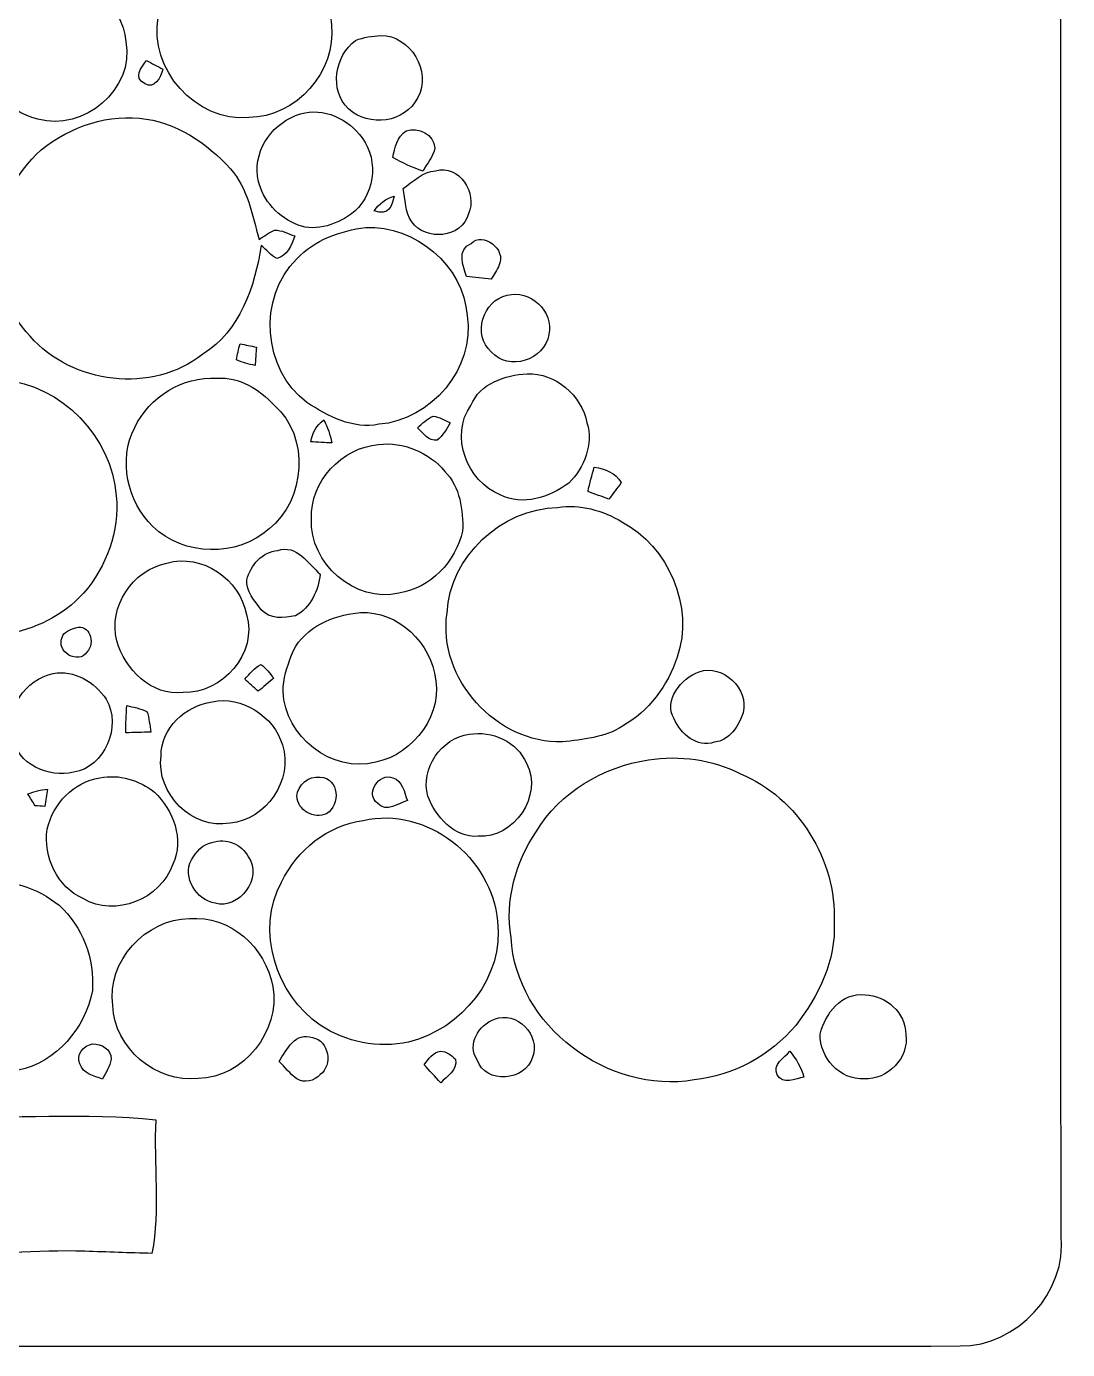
# Model space of a CAD drawing. Header units: centimetres. Extents: x -15 to 14.4, y -16.2 to 15.4.
# Drawn here: x -0.2 to 14.36, y -16.22 to 2.28 of the extents above; entities that cross this region are included whole.
import ezdxf

# ---------------------------------------------------------------- set-up
doc = ezdxf.new("R2010")
doc.units = ezdxf.units.CM
doc.header["$MEASUREMENT"] = 0
doc.layers.add('Layer 1', color=7, linetype='Continuous')

msp = doc.modelspace()

# ---------------------------------------------------------------- linework, layer by layer
at = {"layer": 'Layer 1', "color": 251}
for points, knots in [([(-13.65462, 15.30597), (-13.07289, 15.35218), (-12.48904, 15.32255), (-11.90625, 15.32819), (-11.90625, 15.32819), (-3.73345, 15.3289), (4.43971, 15.32643), (12.61251, 15.32961), (12.61251, 15.32961), (13.12192, 15.35218), (13.69942, 15.18003), (13.98482, 14.72671), (13.98482, 14.72671), (14.23882, 14.41203), (14.28538, 13.99046), (14.27162, 13.59994), (14.27162, 13.59994), (14.26916, 4.19241), (14.2681, -5.21547), (14.27198, -14.62299), (14.27198, -14.62299), (14.36299, -15.4178), (13.65426, -16.17945), (12.86016, -16.17169), (12.86016, -16.17169), (4.09893, -16.18051), (-4.66266, -16.17063), (-13.4239, -16.17662), (-13.4239, -16.17662), (-14.23564, -16.22143), (-14.95884, -15.46613), (-14.90451, -14.65897), (-14.90451, -14.65897), (-14.90557, -5.66279), (-14.90451, 3.3334), (-14.90486, 12.32958), (-14.90486, 12.32958), (-14.90204, 12.85875), (-14.91933, 13.38792), (-14.89675, 13.91673), (-14.89675, 13.91673), (-14.89498, 14.59547), (-14.32278, 15.21848), (-13.65462, 15.30597), (-13.65462, 15.30597), (-13.65462, 15.30597), (-13.65462, 15.30597), (-13.65462, 15.30597)], [0, 0, 0, 0, 0.07692308, 0.07692308, 0.07692308, 0.07692308, 0.15384615, 0.15384615, 0.15384615, 0.15384615, 0.23076923, 0.23076923, 0.23076923, 0.23076923, 0.30769231, 0.30769231, 0.30769231, 0.30769231, 0.38461538, 0.38461538, 0.38461538, 0.38461538, 0.46153846, 0.46153846, 0.46153846, 0.46153846, 0.53846154, 0.53846154, 0.53846154, 0.53846154, 0.61538462, 0.61538462, 0.61538462, 0.61538462, 0.69230769, 0.69230769, 0.69230769, 0.69230769, 0.76923077, 0.76923077, 0.76923077, 0.76923077, 0.84615385, 0.84615385, 0.84615385, 0.84615385, 1, 1, 1, 1]), ([(2.74779, 3.41842), (2.2038, 3.39019), (1.74696, 2.93476), (1.6443, 2.41124), (1.6443, 2.41124), (1.50742, 1.69333), (2.17311, 0.93345), (2.90936, 1.00859), (2.90936, 1.00859), (3.57082, 1.00753), (4.14091, 1.65206), (4.06506, 2.30576), (4.06506, 2.30576), (4.03613, 2.95381), (3.39654, 3.51049), (2.74779, 3.41842), (2.74779, 3.41842), (2.74779, 3.41842), (2.74779, 3.41842), (2.74779, 3.41842)], [0, 0, 0, 0, 0.16666667, 0.16666667, 0.16666667, 0.16666667, 0.33333333, 0.33333333, 0.33333333, 0.33333333, 0.5, 0.5, 0.5, 0.5, 0.66666667, 0.66666667, 0.66666667, 0.66666667, 1, 1, 1, 1]), ([(0.06809, 2.92876), (-0.43145, 2.90301), (-0.7807, 2.4444), (-0.81351, 1.97379), (-0.81351, 1.97379), (-0.81315, 1.52012), (-0.48719, 1.08691), (-0.04022, 0.98531), (-0.04022, 0.98531), (0.59514, 0.79869), (1.31727, 1.40653), (1.19239, 2.06904), (1.19239, 2.06904), (1.14547, 2.60138), (0.60184, 3.04377), (0.06809, 2.92876), (0.06809, 2.92876), (0.06809, 2.92876), (0.06809, 2.92876), (0.06809, 2.92876)], [0, 0, 0, 0, 0.16666667, 0.16666667, 0.16666667, 0.16666667, 0.33333333, 0.33333333, 0.33333333, 0.33333333, 0.5, 0.5, 0.5, 0.5, 0.66666667, 0.66666667, 0.66666667, 0.66666667, 1, 1, 1, 1]), ([(4.75791, 2.15512), (4.63797, 2.14489), (4.51485, 2.13395), (4.40443, 2.08421), (4.40443, 2.08421), (4.11021, 1.87219), (4.03542, 1.38853), (4.30354, 1.12818), (4.30354, 1.12818), (4.58964, 0.86889), (5.10046, 0.93098), (5.27438, 1.2887), (5.27438, 1.2887), (5.47899, 1.64782), (5.16572, 2.159), (4.75791, 2.15512), (4.75791, 2.15512), (4.75791, 2.15512), (4.75791, 2.15512), (4.75791, 2.15512)], [0, 0, 0, 0, 0.16666667, 0.16666667, 0.16666667, 0.16666667, 0.33333333, 0.33333333, 0.33333333, 0.33333333, 0.5, 0.5, 0.5, 0.5, 0.66666667, 0.66666667, 0.66666667, 0.66666667, 1, 1, 1, 1]), ([(1.45062, 1.48414), (1.59773, 1.39488), (1.67358, 1.56739), (1.70674, 1.68487), (1.70674, 1.68487), (1.63089, 1.72508), (1.5554, 1.76565), (1.4799, 1.80587), (1.4799, 1.80587), (1.40653, 1.71626), (1.29222, 1.55399), (1.45062, 1.48414), (1.45062, 1.48414), (1.45062, 1.48414), (1.45062, 1.48414), (1.45062, 1.48414)], [0, 0, 0, 0, 0.2, 0.2, 0.2, 0.2, 0.4, 0.4, 0.4, 0.4, 0.6, 0.6, 0.6, 0.6, 1, 1, 1, 1]), ([(3.63149, 1.05833), (3.2639, 0.94756), (2.98274, 0.58138), (3.03318, 0.18662), (3.03318, 0.18662), (3.07164, -0.10336), (3.28612, -0.36019), (3.55212, -0.47519), (3.55212, -0.47519), (3.80612, -0.60254), (4.11445, -0.50271), (4.33387, -0.34749), (4.33387, -0.34749), (4.6669, -0.11748), (4.74027, 0.40287), (4.4958, 0.72214), (4.4958, 0.72214), (4.30883, 0.98884), (3.9564, 1.15464), (3.63149, 1.05833), (3.63149, 1.05833), (3.63149, 1.05833), (3.63149, 1.05833), (3.63149, 1.05833)], [0, 0, 0, 0, 0.14285714, 0.14285714, 0.14285714, 0.14285714, 0.28571429, 0.28571429, 0.28571429, 0.28571429, 0.42857143, 0.42857143, 0.42857143, 0.42857143, 0.57142857, 0.57142857, 0.57142857, 0.57142857, 0.71428571, 0.71428571, 0.71428571, 0.71428571, 1, 1, 1, 1]), ([(-0.06597, 0.49001), (-0.39264, 0.14781), (-0.64347, -0.30727), (-0.61666, -0.79375), (-0.61666, -0.79375), (-0.64664, -1.25765), (-0.46426, -1.71662), (-0.14746, -2.05211), (-0.14746, -2.05211), (0.43991, -2.72415), (1.55822, -2.86244), (2.2666, -2.30152), (2.2666, -2.30152), (2.78871, -1.9812), (2.99473, -1.35573), (3.08434, -0.78211), (3.08434, -0.78211), (3.15595, -0.84384), (3.21945, -0.91652), (3.30235, -0.96449), (3.30235, -0.96449), (3.44981, -0.9338), (3.50873, -0.77153), (3.55318, -0.64841), (3.55318, -0.64841), (3.46146, -0.61736), (3.37114, -0.56374), (3.27201, -0.56868), (3.27201, -0.56868), (3.19299, -0.59937), (3.12596, -0.65299), (3.054, -0.69638), (3.054, -0.69638), (2.96086, -0.35595), (2.89419, 0.01729), (2.65395, 0.29069), (2.65395, 0.29069), (2.32339, 0.65193), (1.88383, 0.95638), (1.38289, 0.9973), (1.38289, 0.9973), (0.85796, 1.04987), (0.32067, 0.83961), (-0.06597, 0.49001), (-0.06597, 0.49001), (-0.06597, 0.49001), (-0.06597, 0.49001), (-0.06597, 0.49001)], [0, 0, 0, 0, 0.07692308, 0.07692308, 0.07692308, 0.07692308, 0.15384615, 0.15384615, 0.15384615, 0.15384615, 0.23076923, 0.23076923, 0.23076923, 0.23076923, 0.30769231, 0.30769231, 0.30769231, 0.30769231, 0.38461538, 0.38461538, 0.38461538, 0.38461538, 0.46153846, 0.46153846, 0.46153846, 0.46153846, 0.53846154, 0.53846154, 0.53846154, 0.53846154, 0.61538462, 0.61538462, 0.61538462, 0.61538462, 0.69230769, 0.69230769, 0.69230769, 0.69230769, 0.76923077, 0.76923077, 0.76923077, 0.76923077, 0.84615385, 0.84615385, 0.84615385, 0.84615385, 1, 1, 1, 1]), ([(5.11034, 0.82233), (4.98722, 0.74048), (4.95547, 0.58314), (4.92407, 0.45014), (4.92407, 0.45014), (5.05989, 0.3743), (5.19889, 0.30445), (5.34917, 0.25929), (5.34917, 0.25929), (5.39997, 0.36689), (5.49346, 0.45932), (5.51321, 0.57961), (5.51321, 0.57961), (5.5058, 0.76976), (5.28108, 0.88124), (5.11034, 0.82233), (5.11034, 0.82233), (5.11034, 0.82233), (5.11034, 0.82233), (5.11034, 0.82233)], [0, 0, 0, 0, 0.16666667, 0.16666667, 0.16666667, 0.16666667, 0.33333333, 0.33333333, 0.33333333, 0.33333333, 0.5, 0.5, 0.5, 0.5, 0.66666667, 0.66666667, 0.66666667, 0.66666667, 1, 1, 1, 1]), ([(5.06836, 0.01588), (5.10822, -0.13688), (5.08882, -0.31856), (5.18936, -0.45191), (5.18936, -0.45191), (5.38127, -0.72425), (5.89915, -0.68333), (5.98311, -0.3369), (5.98311, -0.3369), (6.11611, -0.05539), (5.85258, 0.36054), (5.52379, 0.26353), (5.52379, 0.26353), (5.33823, 0.25435), (5.21335, 0.10901), (5.06836, 0.01588), (5.06836, 0.01588), (5.06836, 0.01588), (5.06836, 0.01588), (5.06836, 0.01588)], [0, 0, 0, 0, 0.16666667, 0.16666667, 0.16666667, 0.16666667, 0.33333333, 0.33333333, 0.33333333, 0.33333333, 0.5, 0.5, 0.5, 0.5, 0.66666667, 0.66666667, 0.66666667, 0.66666667, 1, 1, 1, 1]), ([(4.66619, -0.29669), (4.86833, -0.37042), (4.91419, -0.22648), (4.94242, -0.09278), (4.94242, -0.09278), (4.82776, -0.12665), (4.7311, -0.1965), (4.66619, -0.29669), (4.66619, -0.29669), (4.66619, -0.29669), (4.66619, -0.29669), (4.66619, -0.29669)], [0, 0, 0, 0, 0.25, 0.25, 0.25, 0.25, 0.5, 0.5, 0.5, 0.5, 1, 1, 1, 1]), ([(4.54625, -0.52952), (4.19135, -0.57609), (3.82905, -0.70026), (3.58069, -0.97014), (3.58069, -0.97014), (3.03001, -1.50883), (3.1048, -2.5206), (3.72463, -2.97709), (3.72463, -2.97709), (4.01673, -3.17324), (4.36809, -3.35315), (4.73075, -3.28295), (4.73075, -3.28295), (5.45712, -3.22545), (6.08718, -2.49626), (5.963, -1.76213), (5.963, -1.76213), (5.91996, -1.06539), (5.23275, -0.49706), (4.54625, -0.52952), (4.54625, -0.52952), (4.54625, -0.52952), (4.54625, -0.52952), (4.54625, -0.52952)], [0, 0, 0, 0, 0.14285714, 0.14285714, 0.14285714, 0.14285714, 0.28571429, 0.28571429, 0.28571429, 0.28571429, 0.42857143, 0.42857143, 0.42857143, 0.42857143, 0.57142857, 0.57142857, 0.57142857, 0.57142857, 0.71428571, 0.71428571, 0.71428571, 0.71428571, 1, 1, 1, 1]), ([(6.01909, -0.756), (5.81413, -0.8382), (5.91044, -1.06856), (5.95524, -1.21638), (5.95524, -1.21638), (6.07131, -1.22661), (6.18455, -1.23825), (6.30061, -1.25236), (6.30061, -1.25236), (6.34153, -1.1871), (6.38598, -1.1236), (6.41421, -1.05163), (6.41421, -1.05163), (6.51686, -0.84243), (6.1849, -0.57679), (6.01909, -0.756), (6.01909, -0.756), (6.01909, -0.756), (6.01909, -0.756), (6.01909, -0.756)], [0, 0, 0, 0, 0.16666667, 0.16666667, 0.16666667, 0.16666667, 0.33333333, 0.33333333, 0.33333333, 0.33333333, 0.5, 0.5, 0.5, 0.5, 0.66666667, 0.66666667, 0.66666667, 0.66666667, 1, 1, 1, 1]), ([(6.52321, -1.47884), (6.18561, -1.54234), (6.03179, -2.04082), (6.30308, -2.26907), (6.30308, -2.26907), (6.54121, -2.55305), (7.05273, -2.38196), (7.10812, -2.02741), (7.10812, -2.02741), (7.18114, -1.70145), (6.84212, -1.38818), (6.52321, -1.47884), (6.52321, -1.47884), (6.52321, -1.47884), (6.52321, -1.47884), (6.52321, -1.47884)], [0, 0, 0, 0, 0.2, 0.2, 0.2, 0.2, 0.4, 0.4, 0.4, 0.4, 0.6, 0.6, 0.6, 0.6, 1, 1, 1, 1]), ([(2.78765, -2.15759), (2.7686, -2.23097), (2.74779, -2.30399), (2.74073, -2.37984), (2.74073, -2.37984), (2.82152, -2.42252), (2.90971, -2.43523), (2.99826, -2.46204), (2.99826, -2.46204), (3.00284, -2.39748), (3.01272, -2.26801), (3.01766, -2.20345), (3.01766, -2.20345), (2.94076, -2.18758), (2.8642, -2.17205), (2.78765, -2.15759), (2.78765, -2.15759), (2.78765, -2.15759), (2.78765, -2.15759), (2.78765, -2.15759)], [0, 0, 0, 0, 0.16666667, 0.16666667, 0.16666667, 0.16666667, 0.33333333, 0.33333333, 0.33333333, 0.33333333, 0.5, 0.5, 0.5, 0.5, 0.66666667, 0.66666667, 0.66666667, 0.66666667, 1, 1, 1, 1]), ([(6.80261, -2.57493), (6.49781, -2.59468), (6.14327, -2.70792), (6.01804, -3.01731), (6.01804, -3.01731), (5.71676, -3.43853), (5.96194, -4.08764), (6.42867, -4.26826), (6.42867, -4.26826), (6.73982, -4.43301), (7.12152, -4.30036), (7.38611, -4.10457), (7.38611, -4.10457), (7.60236, -3.8929), (7.73289, -3.55953), (7.64117, -3.26143), (7.64117, -3.26143), (7.56391, -2.8762), (7.20125, -2.56364), (6.80261, -2.57493), (6.80261, -2.57493), (6.80261, -2.57493), (6.80261, -2.57493), (6.80261, -2.57493)], [0, 0, 0, 0, 0.14285714, 0.14285714, 0.14285714, 0.14285714, 0.28571429, 0.28571429, 0.28571429, 0.28571429, 0.42857143, 0.42857143, 0.42857143, 0.42857143, 0.57142857, 0.57142857, 0.57142857, 0.57142857, 0.71428571, 0.71428571, 0.71428571, 0.71428571, 1, 1, 1, 1]), ([(-0.53516, -2.65783), (-0.76306, -2.64372), (-0.99342, -2.66206), (-1.21814, -2.69663), (-1.21814, -2.69663), (-2.06622, -2.90971), (-2.71709, -3.81494), (-2.54106, -4.69441), (-2.54106, -4.69441), (-2.44581, -5.64656), (-1.44463, -6.38387), (-0.508, -6.22864), (-0.508, -6.22864), (-0.09243, -6.14927), (0.31574, -5.96441), (0.59937, -5.64303), (0.59937, -5.64303), (0.91934, -5.27226), (1.1116, -4.7752), (1.05551, -4.28166), (1.05551, -4.28166), (0.99907, -3.45722), (0.28928, -2.73015), (-0.53516, -2.65783), (-0.53516, -2.65783), (-0.53516, -2.65783), (-0.53516, -2.65783), (-0.53516, -2.65783)], [0, 0, 0, 0, 0.125, 0.125, 0.125, 0.125, 0.25, 0.25, 0.25, 0.25, 0.375, 0.375, 0.375, 0.375, 0.5, 0.5, 0.5, 0.5, 0.625, 0.625, 0.625, 0.625, 0.75, 0.75, 0.75, 0.75, 1, 1, 1, 1]), ([(2.46486, -2.63913), (1.98332, -2.60703), (1.51906, -2.89842), (1.31445, -3.32775), (1.31445, -3.32775), (1.08091, -3.78213), (1.2132, -4.36033), (1.56704, -4.71205), (1.56704, -4.71205), (1.99919, -5.12586), (2.74779, -5.14985), (3.1937, -4.74486), (3.1937, -4.74486), (3.70628, -4.33952), (3.76943, -3.45228), (3.26461, -3.01484), (3.26461, -3.01484), (3.05999, -2.79294), (2.77812, -2.61585), (2.46486, -2.63913), (2.46486, -2.63913), (2.46486, -2.63913), (2.46486, -2.63913), (2.46486, -2.63913)], [0, 0, 0, 0, 0.14285714, 0.14285714, 0.14285714, 0.14285714, 0.28571429, 0.28571429, 0.28571429, 0.28571429, 0.42857143, 0.42857143, 0.42857143, 0.42857143, 0.57142857, 0.57142857, 0.57142857, 0.57142857, 0.71428571, 0.71428571, 0.71428571, 0.71428571, 1, 1, 1, 1]), ([(3.77825, -3.52707), (3.85127, -3.53095), (3.99697, -3.53907), (4.07, -3.54295), (4.07, -3.54295), (4.05201, -3.43006), (4.01249, -3.32246), (3.95887, -3.22227), (3.95887, -3.22227), (3.86256, -3.29918), (3.79483, -3.40043), (3.77825, -3.52707), (3.77825, -3.52707), (3.77825, -3.52707), (3.77825, -3.52707), (3.77825, -3.52707)], [0, 0, 0, 0, 0.2, 0.2, 0.2, 0.2, 0.4, 0.4, 0.4, 0.4, 0.6, 0.6, 0.6, 0.6, 1, 1, 1, 1]), ([(5.26874, -3.3334), (5.34917, -3.39937), (5.42607, -3.52425), (5.54496, -3.50238), (5.54496, -3.50238), (5.63104, -3.44417), (5.67443, -3.34574), (5.72841, -3.26143), (5.72841, -3.26143), (5.65044, -3.22686), (5.57495, -3.18064), (5.48957, -3.169), (5.48957, -3.169), (5.40279, -3.20322), (5.33788, -3.27378), (5.26874, -3.3334), (5.26874, -3.3334), (5.26874, -3.3334), (5.26874, -3.3334), (5.26874, -3.3334)], [0, 0, 0, 0, 0.16666667, 0.16666667, 0.16666667, 0.16666667, 0.33333333, 0.33333333, 0.33333333, 0.33333333, 0.5, 0.5, 0.5, 0.5, 0.66666667, 0.66666667, 0.66666667, 0.66666667, 1, 1, 1, 1]), ([(4.72546, -3.56411), (4.21464, -3.60927), (3.76167, -4.08552), (3.78883, -4.6041), (3.78883, -4.6041), (3.7532, -5.22287), (4.39879, -5.79226), (5.01156, -5.64197), (5.01156, -5.64197), (5.44548, -5.57953), (5.81025, -5.19748), (5.90127, -4.77485), (5.90127, -4.77485), (5.91114, -4.48522), (5.86599, -4.15819), (5.65432, -3.94088), (5.65432, -3.94088), (5.43031, -3.67559), (5.07224, -3.52284), (4.72546, -3.56411), (4.72546, -3.56411), (4.72546, -3.56411), (4.72546, -3.56411), (4.72546, -3.56411)], [0, 0, 0, 0, 0.14285714, 0.14285714, 0.14285714, 0.14285714, 0.28571429, 0.28571429, 0.28571429, 0.28571429, 0.42857143, 0.42857143, 0.42857143, 0.42857143, 0.57142857, 0.57142857, 0.57142857, 0.57142857, 0.71428571, 0.71428571, 0.71428571, 0.71428571, 1, 1, 1, 1]), ([(7.74347, -3.8802), (7.71066, -3.99309), (7.67891, -4.10422), (7.65528, -4.21993), (7.65528, -4.21993), (7.75159, -4.25873), (7.84895, -4.29472), (7.94738, -4.32858), (7.94738, -4.32858), (8.00559, -4.25168), (8.06344, -4.17477), (8.1213, -4.09787), (8.1213, -4.09787), (8.03698, -3.96416), (7.89622, -3.89819), (7.74347, -3.8802), (7.74347, -3.8802), (7.74347, -3.8802), (7.74347, -3.8802), (7.74347, -3.8802)], [0, 0, 0, 0, 0.16666667, 0.16666667, 0.16666667, 0.16666667, 0.33333333, 0.33333333, 0.33333333, 0.33333333, 0.5, 0.5, 0.5, 0.5, 0.66666667, 0.66666667, 0.66666667, 0.66666667, 1, 1, 1, 1]), ([(7.23018, -4.44429), (6.44278, -4.46899), (5.72417, -5.12939), (5.68325, -5.92349), (5.68325, -5.92349), (5.54955, -6.84107), (6.3754, -7.74771), (7.2965, -7.72513), (7.2965, -7.72513), (7.58261, -7.6895), (7.88811, -7.66586), (8.13717, -7.50464), (8.13717, -7.50464), (8.503, -7.29686), (8.77323, -6.93808), (8.90199, -6.54015), (8.90199, -6.54015), (9.14682, -5.83283), (8.77887, -4.99251), (8.12765, -4.64538), (8.12765, -4.64538), (7.86165, -4.48381), (7.54133, -4.39667), (7.23018, -4.44429), (7.23018, -4.44429), (7.23018, -4.44429), (7.23018, -4.44429), (7.23018, -4.44429)], [0, 0, 0, 0, 0.125, 0.125, 0.125, 0.125, 0.25, 0.25, 0.25, 0.25, 0.375, 0.375, 0.375, 0.375, 0.5, 0.5, 0.5, 0.5, 0.625, 0.625, 0.625, 0.625, 0.75, 0.75, 0.75, 0.75, 1, 1, 1, 1]), ([(3.3147, -5.0486), (3.09633, -5.06342), (2.93687, -5.25568), (2.88114, -5.45536), (2.88114, -5.45536), (2.86879, -5.61799), (2.99402, -5.7531), (3.08539, -5.87516), (3.08539, -5.87516), (3.20146, -6.01733), (3.40113, -5.98911), (3.56306, -5.963), (3.56306, -5.963), (3.77014, -5.84518), (3.88832, -5.60987), (3.90878, -5.37704), (3.90878, -5.37704), (3.74474, -5.23381), (3.58034, -4.95371), (3.3147, -5.0486), (3.3147, -5.0486), (3.3147, -5.0486), (3.3147, -5.0486), (3.3147, -5.0486)], [0, 0, 0, 0, 0.14285714, 0.14285714, 0.14285714, 0.14285714, 0.28571429, 0.28571429, 0.28571429, 0.28571429, 0.42857143, 0.42857143, 0.42857143, 0.42857143, 0.57142857, 0.57142857, 0.57142857, 0.57142857, 0.71428571, 0.71428571, 0.71428571, 0.71428571, 1, 1, 1, 1]), ([(1.76248, -5.22429), (1.28658, -5.31989), (0.94156, -5.83389), (1.06362, -6.30943), (1.06362, -6.30943), (1.17616, -6.7056), (1.55116, -7.08907), (1.99178, -7.03333), (1.99178, -7.03333), (2.53577, -7.05132), (3.04377, -6.48441), (2.8769, -5.94289), (2.8769, -5.94289), (2.79118, -5.45006), (2.25566, -5.08106), (1.76248, -5.22429), (1.76248, -5.22429), (1.76248, -5.22429), (1.76248, -5.22429), (1.76248, -5.22429)], [0, 0, 0, 0, 0.16666667, 0.16666667, 0.16666667, 0.16666667, 0.33333333, 0.33333333, 0.33333333, 0.33333333, 0.5, 0.5, 0.5, 0.5, 0.66666667, 0.66666667, 0.66666667, 0.66666667, 1, 1, 1, 1]), ([(4.37268, -5.92667), (4.02484, -5.9757), (3.64031, -6.16021), (3.50979, -6.50875), (3.50979, -6.50875), (3.44593, -6.67209), (3.39055, -6.84354), (3.39055, -7.02134), (3.39055, -7.02134), (3.41454, -7.64575), (4.0707, -8.16892), (4.68736, -8.0077), (4.68736, -8.0077), (5.22217, -7.89623), (5.65609, -7.31661), (5.50757, -6.76451), (5.50757, -6.76451), (5.40561, -6.25828), (4.90255, -5.83706), (4.37268, -5.92667), (4.37268, -5.92667), (4.37268, -5.92667), (4.37268, -5.92667), (4.37268, -5.92667)], [0, 0, 0, 0, 0.14285714, 0.14285714, 0.14285714, 0.14285714, 0.28571429, 0.28571429, 0.28571429, 0.28571429, 0.42857143, 0.42857143, 0.42857143, 0.42857143, 0.57142857, 0.57142857, 0.57142857, 0.57142857, 0.71428571, 0.71428571, 0.71428571, 0.71428571, 1, 1, 1, 1]), ([(0.48754, -6.13057), (0.41804, -6.15244), (0.31221, -6.18278), (0.30163, -6.26428), (0.30163, -6.26428), (0.20391, -6.4643), (0.53305, -6.64951), (0.64629, -6.46748), (0.64629, -6.46748), (0.77082, -6.34612), (0.68509, -6.05861), (0.48754, -6.13057), (0.48754, -6.13057), (0.48754, -6.13057), (0.48754, -6.13057), (0.48754, -6.13057)], [0, 0, 0, 0, 0.2, 0.2, 0.2, 0.2, 0.4, 0.4, 0.4, 0.4, 0.6, 0.6, 0.6, 0.6, 1, 1, 1, 1]), ([(2.85432, -6.84777), (2.91677, -6.90386), (2.97956, -6.96031), (3.04271, -7.01675), (3.04271, -7.01675), (3.09704, -6.97124), (3.20534, -6.87987), (3.25967, -6.83436), (3.25967, -6.83436), (3.20569, -6.76522), (3.15242, -6.69325), (3.08046, -6.64175), (3.08046, -6.64175), (2.98803, -6.68937), (2.92241, -6.77228), (2.85432, -6.84777), (2.85432, -6.84777), (2.85432, -6.84777), (2.85432, -6.84777), (2.85432, -6.84777)], [0, 0, 0, 0, 0.16666667, 0.16666667, 0.16666667, 0.16666667, 0.33333333, 0.33333333, 0.33333333, 0.33333333, 0.5, 0.5, 0.5, 0.5, 0.66666667, 0.66666667, 0.66666667, 0.66666667, 1, 1, 1, 1]), ([(9.20856, -6.74299), (8.96514, -6.83719), (8.70126, -7.13846), (8.86001, -7.40234), (8.86001, -7.40234), (8.95244, -7.6133), (9.1754, -7.80803), (9.42164, -7.7283), (9.42164, -7.7283), (9.63612, -7.70961), (9.76066, -7.50182), (9.82451, -7.31661), (9.82451, -7.31661), (9.91059, -6.98429), (9.54017, -6.62975), (9.20856, -6.74299), (9.20856, -6.74299), (9.20856, -6.74299), (9.20856, -6.74299), (9.20856, -6.74299)], [0, 0, 0, 0, 0.16666667, 0.16666667, 0.16666667, 0.16666667, 0.33333333, 0.33333333, 0.33333333, 0.33333333, 0.5, 0.5, 0.5, 0.5, 0.66666667, 0.66666667, 0.66666667, 0.66666667, 1, 1, 1, 1]), ([(0.17321, -6.76875), (-0.21096, -6.84742), (-0.50624, -7.26757), (-0.39053, -7.6581), (-0.39053, -7.6581), (-0.33726, -8.03416), (0.11642, -8.23348), (0.46073, -8.14917), (0.46073, -8.14917), (0.89923, -8.07261), (1.13383, -7.50782), (0.91687, -7.12787), (0.91687, -7.12787), (0.75636, -6.88975), (0.47025, -6.70842), (0.17321, -6.76875), (0.17321, -6.76875), (0.17321, -6.76875), (0.17321, -6.76875), (0.17321, -6.76875)], [0, 0, 0, 0, 0.16666667, 0.16666667, 0.16666667, 0.16666667, 0.33333333, 0.33333333, 0.33333333, 0.33333333, 0.5, 0.5, 0.5, 0.5, 0.66666667, 0.66666667, 0.66666667, 0.66666667, 1, 1, 1, 1]), ([(2.39713, -7.16315), (2.02706, -7.2203), (1.68204, -7.52651), (1.6831, -7.91986), (1.6831, -7.91986), (1.61361, -8.4455), (2.11772, -8.96232), (2.6483, -8.85825), (2.6483, -8.85825), (3.15489, -8.81592), (3.53589, -8.25853), (3.38102, -7.7664), (3.38102, -7.7664), (3.26461, -7.36706), (2.81164, -7.07108), (2.39713, -7.16315), (2.39713, -7.16315), (2.39713, -7.16315), (2.39713, -7.16315), (2.39713, -7.16315)], [0, 0, 0, 0, 0.16666667, 0.16666667, 0.16666667, 0.16666667, 0.33333333, 0.33333333, 0.33333333, 0.33333333, 0.5, 0.5, 0.5, 0.5, 0.66666667, 0.66666667, 0.66666667, 0.66666667, 1, 1, 1, 1]), ([(1.20368, -7.21678), (1.19415, -7.34307), (1.19062, -7.46795), (1.18886, -7.59566), (1.18886, -7.59566), (1.30634, -7.59495), (1.42134, -7.58931), (1.53987, -7.5879), (1.53987, -7.5879), (1.52329, -7.49018), (1.518, -7.39105), (1.48625, -7.29827), (1.48625, -7.29827), (1.40123, -7.25629), (1.28729, -7.23724), (1.20368, -7.21678), (1.20368, -7.21678), (1.20368, -7.21678), (1.20368, -7.21678), (1.20368, -7.21678)], [0, 0, 0, 0, 0.16666667, 0.16666667, 0.16666667, 0.16666667, 0.33333333, 0.33333333, 0.33333333, 0.33333333, 0.5, 0.5, 0.5, 0.5, 0.66666667, 0.66666667, 0.66666667, 0.66666667, 1, 1, 1, 1]), ([(5.99475, -7.61788), (5.60352, -7.66763), (5.30684, -8.09801), (5.41479, -8.48148), (5.41479, -8.48148), (5.52379, -8.77041), (5.78309, -9.06639), (6.12034, -9.04452), (6.12034, -9.04452), (6.61846, -9.07768), (7.03051, -8.47125), (6.7945, -8.02358), (6.7945, -8.02358), (6.6675, -7.72195), (6.31014, -7.55967), (5.99475, -7.61788), (5.99475, -7.61788), (5.99475, -7.61788), (5.99475, -7.61788), (5.99475, -7.61788)], [0, 0, 0, 0, 0.16666667, 0.16666667, 0.16666667, 0.16666667, 0.33333333, 0.33333333, 0.33333333, 0.33333333, 0.5, 0.5, 0.5, 0.5, 0.66666667, 0.66666667, 0.66666667, 0.66666667, 1, 1, 1, 1]), ([(8.49983, -7.9756), (7.87082, -8.0712), (7.25946, -8.42469), (6.93102, -8.98031), (6.93102, -8.98031), (6.63998, -9.40894), (6.49287, -9.94304), (6.57931, -10.4588), (6.57931, -10.4588), (6.64457, -11.69423), (7.93821, -12.65484), (9.13906, -12.45164), (9.13906, -12.45164), (9.68692, -12.38991), (10.20551, -12.11016), (10.56146, -11.68964), (10.56146, -11.68964), (10.8772, -11.28007), (11.12732, -10.77807), (11.09874, -10.24784), (11.09874, -10.24784), (11.13614, -9.37577), (10.59462, -8.50794), (9.78994, -8.16857), (9.78994, -8.16857), (9.39236, -7.96819), (8.93833, -7.90751), (8.49983, -7.9756), (8.49983, -7.9756), (8.49983, -7.9756), (8.49983, -7.9756), (8.49983, -7.9756)], [0, 0, 0, 0, 0.11111111, 0.11111111, 0.11111111, 0.11111111, 0.22222222, 0.22222222, 0.22222222, 0.22222222, 0.33333333, 0.33333333, 0.33333333, 0.33333333, 0.44444444, 0.44444444, 0.44444444, 0.44444444, 0.55555556, 0.55555556, 0.55555556, 0.55555556, 0.66666667, 0.66666667, 0.66666667, 0.66666667, 0.77777778, 0.77777778, 0.77777778, 0.77777778, 1, 1, 1, 1]), ([(0.82726, -8.22713), (0.45685, -8.28393), (0.17392, -8.58591), (0.08961, -8.94397), (0.08961, -8.94397), (0.03739, -9.33132), (0.22719, -9.75325), (0.59267, -9.91623), (0.59267, -9.91623), (1.04211, -10.18399), (1.68204, -9.91976), (1.8482, -9.43222), (1.8482, -9.43222), (2.01366, -9.08614), (1.84997, -8.67904), (1.59244, -8.42645), (1.59244, -8.42645), (1.37724, -8.25888), (1.0982, -8.17069), (0.82726, -8.22713), (0.82726, -8.22713), (0.82726, -8.22713), (0.82726, -8.22713), (0.82726, -8.22713)], [0, 0, 0, 0, 0.14285714, 0.14285714, 0.14285714, 0.14285714, 0.28571429, 0.28571429, 0.28571429, 0.28571429, 0.42857143, 0.42857143, 0.42857143, 0.42857143, 0.57142857, 0.57142857, 0.57142857, 0.57142857, 0.71428571, 0.71428571, 0.71428571, 0.71428571, 1, 1, 1, 1]), ([(3.90701, -8.21655), (3.7465, -8.1982), (3.59092, -8.32661), (3.58175, -8.48431), (3.58175, -8.48431), (3.59022, -8.67728), (3.82693, -8.81309), (3.99874, -8.72772), (3.99874, -8.72772), (4.19312, -8.60496), (4.18042, -8.23242), (3.90701, -8.21655), (3.90701, -8.21655), (3.90701, -8.21655), (3.90701, -8.21655), (3.90701, -8.21655)], [0, 0, 0, 0, 0.2, 0.2, 0.2, 0.2, 0.4, 0.4, 0.4, 0.4, 0.6, 0.6, 0.6, 0.6, 1, 1, 1, 1]), ([(4.71523, -8.58485), (4.83623, -8.71502), (5.00133, -8.58732), (5.13045, -8.54357), (5.13045, -8.54357), (5.08353, -8.43597), (5.06412, -8.26382), (4.92725, -8.22643), (4.92725, -8.22643), (4.73463, -8.14352), (4.5272, -8.45891), (4.71523, -8.58485), (4.71523, -8.58485), (4.71523, -8.58485), (4.71523, -8.58485), (4.71523, -8.58485)], [0, 0, 0, 0, 0.2, 0.2, 0.2, 0.2, 0.4, 0.4, 0.4, 0.4, 0.6, 0.6, 0.6, 0.6, 1, 1, 1, 1]), ([(-0.17921, -8.4522), (-0.1457, -8.50724), (-0.11148, -8.56262), (-0.07761, -8.61836), (-0.07761, -8.61836), (-0.03351, -8.62048), (0.01094, -8.62295), (0.05539, -8.62612), (0.05539, -8.62612), (0.06985, -8.54498), (0.08361, -8.46349), (0.09631, -8.38271), (0.09631, -8.38271), (0.00176, -8.39435), (-0.09102, -8.41657), (-0.17921, -8.4522), (-0.17921, -8.4522), (-0.17921, -8.4522), (-0.17921, -8.4522), (-0.17921, -8.4522)], [0, 0, 0, 0, 0.16666667, 0.16666667, 0.16666667, 0.16666667, 0.33333333, 0.33333333, 0.33333333, 0.33333333, 0.5, 0.5, 0.5, 0.5, 0.66666667, 0.66666667, 0.66666667, 0.66666667, 1, 1, 1, 1]), ([(4.51344, -8.82297), (4.01532, -8.88859), (3.58316, -9.23537), (3.36973, -9.6834), (3.36973, -9.6834), (3.00108, -10.35579), (3.28824, -11.26419), (3.90878, -11.68329), (3.90878, -11.68329), (4.26473, -11.92777), (4.7244, -12.00926), (5.14562, -11.92213), (5.14562, -11.92213), (5.88222, -11.74468), (6.49111, -11.00772), (6.38704, -10.23267), (6.38704, -10.23267), (6.31437, -9.34685), (5.39821, -8.61589), (4.51344, -8.82297), (4.51344, -8.82297), (4.51344, -8.82297), (4.51344, -8.82297), (4.51344, -8.82297)], [0, 0, 0, 0, 0.14285714, 0.14285714, 0.14285714, 0.14285714, 0.28571429, 0.28571429, 0.28571429, 0.28571429, 0.42857143, 0.42857143, 0.42857143, 0.42857143, 0.57142857, 0.57142857, 0.57142857, 0.57142857, 0.71428571, 0.71428571, 0.71428571, 0.71428571, 1, 1, 1, 1]), ([(2.39536, -9.13306), (2.26166, -9.14859), (2.17029, -9.26677), (2.10714, -9.37542), (2.10714, -9.37542), (1.97626, -9.61884), (2.18299, -9.93704), (2.43911, -9.98149), (2.43911, -9.98149), (2.77636, -10.07251), (3.11079, -9.62378), (2.90513, -9.33556), (2.90513, -9.33556), (2.81129, -9.15247), (2.59433, -9.06039), (2.39536, -9.13306), (2.39536, -9.13306), (2.39536, -9.13306), (2.39536, -9.13306), (2.39536, -9.13306)], [0, 0, 0, 0, 0.16666667, 0.16666667, 0.16666667, 0.16666667, 0.33333333, 0.33333333, 0.33333333, 0.33333333, 0.5, 0.5, 0.5, 0.5, 0.66666667, 0.66666667, 0.66666667, 0.66666667, 1, 1, 1, 1]), ([(-0.84878, -9.70351), (-1.61572, -9.7857), (-2.15124, -10.64824), (-1.92546, -11.37849), (-1.92546, -11.37849), (-1.74237, -12.03643), (-0.98601, -12.50456), (-0.31397, -12.31441), (-0.31397, -12.31441), (0.22084, -12.2047), (0.62371, -11.72633), (0.72214, -11.2014), (0.72214, -11.2014), (0.75636, -10.75902), (0.58491, -10.30711), (0.25823, -10.00795), (0.25823, -10.00795), (-0.05009, -9.76418), (-0.45332, -9.61778), (-0.84878, -9.70351), (-0.84878, -9.70351), (-0.84878, -9.70351), (-0.84878, -9.70351), (-0.84878, -9.70351)], [0, 0, 0, 0, 0.14285714, 0.14285714, 0.14285714, 0.14285714, 0.28571429, 0.28571429, 0.28571429, 0.28571429, 0.42857143, 0.42857143, 0.42857143, 0.42857143, 0.57142857, 0.57142857, 0.57142857, 0.57142857, 0.71428571, 0.71428571, 0.71428571, 0.71428571, 1, 1, 1, 1]), ([(2.07998, -10.19528), (1.46967, -10.19951), (0.91828, -10.79429), (1.0093, -11.4113), (1.0093, -11.4113), (1.02658, -12.00538), (1.61537, -12.49927), (2.2038, -12.43189), (2.2038, -12.43189), (2.83422, -12.42272), (3.35915, -11.76232), (3.2445, -11.14566), (3.2445, -11.14566), (3.15101, -10.59886), (2.6483, -10.14624), (2.07998, -10.19528), (2.07998, -10.19528), (2.07998, -10.19528), (2.07998, -10.19528), (2.07998, -10.19528)], [0, 0, 0, 0, 0.16666667, 0.16666667, 0.16666667, 0.16666667, 0.33333333, 0.33333333, 0.33333333, 0.33333333, 0.5, 0.5, 0.5, 0.5, 0.66666667, 0.66666667, 0.66666667, 0.66666667, 1, 1, 1, 1]), ([(11.53231, -11.26172), (11.1947, -11.22116), (10.97527, -11.5256), (10.9026, -11.811), (10.9026, -11.811), (10.89554, -12.13803), (11.17706, -12.46011), (11.51855, -12.43365), (11.51855, -12.43365), (11.84451, -12.45482), (12.14931, -12.14226), (12.10204, -11.81382), (12.10204, -11.81382), (12.10063, -11.5122), (11.8237, -11.26772), (11.53231, -11.26172), (11.53231, -11.26172), (11.53231, -11.26172), (11.53231, -11.26172), (11.53231, -11.26172)], [0, 0, 0, 0, 0.16666667, 0.16666667, 0.16666667, 0.16666667, 0.33333333, 0.33333333, 0.33333333, 0.33333333, 0.5, 0.5, 0.5, 0.5, 0.66666667, 0.66666667, 0.66666667, 0.66666667, 1, 1, 1, 1]), ([(6.34647, -11.60286), (6.12457, -11.68047), (5.96265, -11.94999), (6.10411, -12.17224), (6.10411, -12.17224), (6.21947, -12.51303), (6.78674, -12.47175), (6.87881, -12.13273), (6.87881, -12.13273), (6.99664, -11.82864), (6.65762, -11.47551), (6.34647, -11.60286), (6.34647, -11.60286), (6.34647, -11.60286), (6.34647, -11.60286), (6.34647, -11.60286)], [0, 0, 0, 0, 0.2, 0.2, 0.2, 0.2, 0.4, 0.4, 0.4, 0.4, 0.6, 0.6, 0.6, 0.6, 1, 1, 1, 1]), ([(3.3341, -12.19165), (3.41771, -12.26855), (3.4865, -12.36839), (3.58211, -12.43436), (3.58211, -12.43436), (3.68194, -12.50456), (3.83258, -12.4647), (3.90913, -12.37686), (3.90913, -12.37686), (4.08728, -12.24562), (4.03296, -11.89955), (3.80365, -11.85933), (3.80365, -11.85933), (3.56094, -11.77078), (3.43958, -12.03007), (3.3341, -12.19165), (3.3341, -12.19165), (3.3341, -12.19165), (3.3341, -12.19165), (3.3341, -12.19165)], [0, 0, 0, 0, 0.16666667, 0.16666667, 0.16666667, 0.16666667, 0.33333333, 0.33333333, 0.33333333, 0.33333333, 0.5, 0.5, 0.5, 0.5, 0.66666667, 0.66666667, 0.66666667, 0.66666667, 1, 1, 1, 1]), ([(0.54857, -12.22657), (0.58632, -12.36839), (0.74789, -12.39449), (0.86254, -12.4393), (0.86254, -12.4393), (0.9084, -12.34899), (0.97261, -12.26185), (0.9839, -12.15884), (0.9839, -12.15884), (0.98954, -12.02373), (0.84667, -11.94188), (0.72602, -11.94752), (0.72602, -11.94752), (0.60325, -11.96199), (0.48472, -12.10592), (0.54857, -12.22657), (0.54857, -12.22657), (0.54857, -12.22657), (0.54857, -12.22657), (0.54857, -12.22657)], [0, 0, 0, 0, 0.16666667, 0.16666667, 0.16666667, 0.16666667, 0.33333333, 0.33333333, 0.33333333, 0.33333333, 0.5, 0.5, 0.5, 0.5, 0.66666667, 0.66666667, 0.66666667, 0.66666667, 1, 1, 1, 1]), ([(5.36187, -12.23892), (5.43913, -12.32253), (5.51639, -12.40578), (5.5947, -12.48974), (5.5947, -12.48974), (5.68501, -12.39626), (5.83177, -12.32076), (5.80037, -12.16166), (5.80037, -12.16166), (5.7464, -12.10486), (5.67584, -12.05054), (5.59435, -12.05089), (5.59435, -12.05089), (5.48569, -12.06359), (5.42255, -12.15954), (5.36187, -12.23892), (5.36187, -12.23892), (5.36187, -12.23892), (5.36187, -12.23892), (5.36187, -12.23892)], [0, 0, 0, 0, 0.16666667, 0.16666667, 0.16666667, 0.16666667, 0.33333333, 0.33333333, 0.33333333, 0.33333333, 0.5, 0.5, 0.5, 0.5, 0.66666667, 0.66666667, 0.66666667, 0.66666667, 1, 1, 1, 1]), ([(10.4775, -12.05054), (10.39954, -12.14014), (10.23232, -12.23786), (10.30287, -12.37827), (10.30287, -12.37827), (10.37378, -12.52185), (10.56005, -12.43577), (10.67647, -12.41037), (10.67647, -12.41037), (10.63449, -12.27667), (10.56852, -12.15531), (10.4775, -12.05054), (10.4775, -12.05054), (10.4775, -12.05054), (10.4775, -12.05054), (10.4775, -12.05054)], [0, 0, 0, 0, 0.2, 0.2, 0.2, 0.2, 0.4, 0.4, 0.4, 0.4, 0.6, 0.6, 0.6, 0.6, 1, 1, 1, 1]), ([(-1.38183, -12.96141), (-1.48555, -13.58371), (-1.40511, -14.218), (-1.39665, -14.84559), (-1.39665, -14.84559), (-0.72672, -14.91262), (-0.05433, -14.82302), (0.61666, -14.84665), (0.61666, -14.84665), (0.92992, -14.85759), (1.24284, -14.86923), (1.55646, -14.87664), (1.55646, -14.87664), (1.67076, -14.2621), (1.57798, -13.62745), (1.60831, -13.00692), (1.60831, -13.00692), (0.6163, -12.90637), (-0.38594, -12.99422), (-1.38183, -12.96141)], [0, 0, 0, 0, 0.16666667, 0.16666667, 0.16666667, 0.16666667, 0.33333333, 0.33333333, 0.33333333, 0.33333333, 0.5, 0.5, 0.5, 0.5, 0.66666667, 0.66666667, 0.66666667, 0.66666667, 1, 1, 1, 1])]:
    msp.add_open_spline(points, degree=3, knots=knots, dxfattribs=at)

doc.saveas('drawing.dxf')
